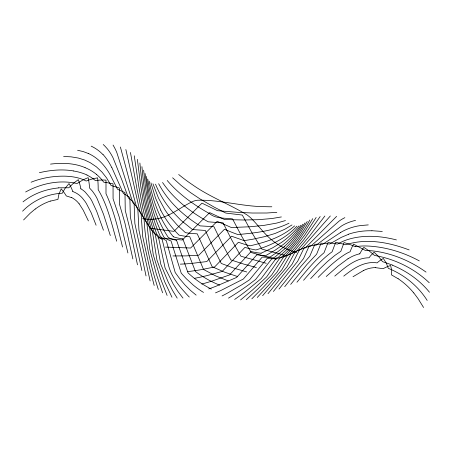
<?xml version="1.0" encoding="UTF-8"?>
<svg xmlns="http://www.w3.org/2000/svg" width="452" height="452" viewBox="0 0 452 452"><rect width="100%" height="100%" fill="white"/><g stroke="black" fill="none" stroke-linecap="round" stroke-linejoin="round"><path stroke-width="0.68" d="M359.775 253.922L360.238 253.007A40.77 36.273 -1.2 0 1 362.216 249.651L363.866 247.351L369.51 251.199L374.584 255.47C394.907 258.928 414.326 268.516 429.259 282.754M307.258 221.486L301.043 231.746L295.116 240.035A125.407 117.339 45.3 0 1 285.602 250.657L278.093 257.493A37.64 35.075 21.6 0 1 271.658 258.985L255.64 279.466L249.278 284.285A360.391 306.558 68.9 0 1 228.48 298.128M309.801 220.039C302.354 233.644 293.218 246.436 281.72 256.917A41.499 38.742 21.9 0 1 275.85 258.843L261.25 278.517L246.882 290.438A374.635 315.536 67.9 0 1 240.006 295.642L234.65 299.444M312.739 218.666L304.897 231.52L297.845 241.583L288.257 252.821L285.291 255.905L283.596 256.668A47.443 44.42 22.6 0 1 279.816 258.115L266.59 276.963L252.583 289.924L240.583 299.936M305.004 222.904L299.456 231.701L293.342 239.803A112.017 105.209 42.6 0 1 284.472 249.137L274.302 257.527A37.702 35.16 21.7 0 1 267.155 258.437L249.696 279.681A352.916 302.467 70.3 0 1 241.475 284.986L227.514 293.077A389.065 328.615 72 0 1 222.079 295.947M316.163 217.468L304.829 234.967L295.399 247.244L288.89 254.561L283.647 256.922L271.748 274.923L258.069 288.794L246.289 299.687M302.942 224.186L296.269 233.786A104.022 97.988 41.1 0 1 284.517 246.351M320.174 216.553L303.738 239.803L292.608 252.979L291.314 253.561L281.822 269.838L268.635 285.127L257.256 297.472M324.869 216.022L309.818 235.684L300.173 247.176L296.54 251.261L287.449 255.374L276.793 272.511L263.397 287.161L251.832 298.828M284.703 286.715L300.637 266.731L309.773 256.25L314.863 244.3A86.247 75.427 11.6 0 1 322.581 244.362L340.424 232.616M278.974 289.094L303.501 258.629L309.27 245.82A75.58 66.472 11.1 0 1 316.219 245.165L341.887 225.729A42.669 38.556 2.1 0 1 353.526 220.881L355.538 220.373M290.67 284.398L307.004 264.431L316.586 254.256L321.101 243.159L329.661 244.001L341.288 237.379L348.554 234.289M273.42 291.45L297.665 261.29L304.213 247.617A75.783 66.608 10.7 0 1 310.524 246.363L339 221.192A37.426 34.047 1.6 0 1 344.87 217.661M296.941 282.223C305.479 271.98 313.773 261.369 324.027 252.753L328.05 242.481L337.418 244.097L342.091 241.73A46.454 41.482 3.9 0 1 347.481 239.611C363.312 234.554 380.499 235.814 396.398 239.91M267.991 293.687L292.167 264.121L299.597 249.577L301.682 248.911A84.637 73.998 10.2 0 1 305.405 247.849L336.627 216.372M303.58 280.268C312.36 270.098 321.191 259.742 332.118 251.781L335.706 242.272L345.887 244.741C366.595 237.933 389.274 242.413 409.156 249.928M262.623 295.727L286.918 267.002L295.331 251.594L300.772 249.515L330.339 215.96M310.637 278.618L319.892 268.77L327.395 261.589L335.011 255.307L340.819 251.335L344.057 242.566A79.399 69.958 11.3 0 1 355.334 246.741M256.883 254.787L236.622 277.438L215.881 286.302A346.198 299.699 73.6 0 1 208.717 288.918M296.913 226.181C286.059 238.181 271.098 245.379 255.826 249.979A91.75 88.767 26.4 0 1 244.916 247.374L222.203 271.432L206.897 275.635A303.332 268.81 75 0 1 194.761 278.274M23.594 219.943L30.165 213.254L35.211 209.01M318.18 277.347C326.734 268.742 335.565 260.154 345.972 253.792A33.284 29.719 3.8 0 1 350.114 251.741L350.509 250.685A61.551 54.551 -2.5 0 1 352.181 246.809L353.56 244.12L365.199 250.368C387.036 251.103 408.365 259.448 426.038 272.098M22.6 211.169C32.968 200.541 47.432 193.835 62.291 193.236L65.116 188.269L69.037 183.563L70.1 185.45A41.222 34.697 48.9 0 1 71.998 189.45L72.845 191.625M326.237 276.5L338.056 266.075L348.006 258.713M284.506 246.34L277.709 251.82L270.262 256.905A40.861 38.2 22.1 0 1 262.25 257.069L243.351 279.025L220.909 290.478A372.493 317.954 73 0 1 215.48 292.885M334.774 276.093C344.757 267.878 355.261 257.883 369.064 257.764L369.646 256.979A34.013 30.16 -0.8 0 1 371.465 254.815L374.132 252.222L378.832 256.843L382.528 261.646L392.477 265.064M343.752 276.127C353.187 268.567 364.335 260.872 377.104 262.878A34.759 30.606 -0.3 0 1 380.109 260.482L383.341 258.431L386.449 263.431L388.262 268.313C404.122 274.647 418.038 285.969 427.185 300.427M292.003 224.938L284.703 229.322L275.11 233.464L264.46 236.69L252.911 239.198L244.216 240.656L231.577 236.215L206.784 261.578L191.959 263.363A290.964 260.482 78.5 0 1 180.337 264.149M353.018 276.743L363.753 270.375M25.634 191.987C40.996 183.433 59.715 179.523 77.01 183.546L82.4 180.275A67.981 59.297 41.2 0 1 88.163 177.664L88.637 180.139A71.766 60.133 50.9 0 1 89.349 185.286L89.586 188.066L92.462 191.196L95.078 194.948A46.765 39.748 46.8 0 1 97.157 198.682L103.485 214.203L110.316 235.554M288.981 223.203C273.155 231.051 255.273 232.961 237.916 234.56C233.373 232.966 228.904 231.164 224.497 229.22L198.79 255.239L185.908 255.9L172.975 255.934M261.07 253.216L272.477 247.916L281.387 242.515A89.072 84.479 38 0 0 298.992 225.921M285.444 220.559L276.675 223.085L263.827 225.407L249.899 226.774L231.339 227.514L217.186 221.327L190.637 248.018L165.517 247.108M50.404 201.1L57.929 199.388L58.952 194.111L61.195 188.885L62.562 190.524A39.816 33.375 47.8 0 1 65.111 194.021L66.308 195.931L71.749 197.671M39.386 172.709C50.534 170.071 62.218 169.003 73.574 170.929M281.376 216.937L271.929 218.525L258.307 219.695L243.724 220.005L224.52 219.542L209.671 212.604L182.348 240.012L157.974 237.831M50.505 164.11C59.088 163.065 67.885 162.946 76.365 164.844A50.409 43.245 46.5 0 1 85.066 167.596M58.432 187.795L68.794 187.783L73.156 183.484L78.32 179.653L79.072 181.817A50.443 42.499 49.8 0 1 80.343 186.36L80.857 188.823M276.822 212.344L266.753 213.005L252.425 213.028L237.26 212.299L217.48 210.683L201.982 203.14L173.941 231.367L150.346 228.288M368.278 224.898L360.216 225.604A50.042 44.867 2.7 0 0 340.407 232.594M63.625 156.482L70.998 156.827L78.224 158.025L84.614 160.014L90.185 162.652L96.355 166.811L101.999 172.088L106.61 177.941L111.045 185.467L119.368 187.987L119.509 204.349L124.944 223.203L132.871 258.945M371.911 230.718L382.302 231.447M375.731 267.686L383.155 268.686A41.629 36.301 0.5 0 1 386.799 266.906L390.607 265.443L391.703 270.352L391.432 274.861L398.105 278.737M142.634 218.717L146.787 219.209A45.008 40.753 47.4 0 0 152.663 219.214C168.41 218.762 179.851 207.056 193.529 201.168A23.487 21.515 34.1 0 1 197.338 200.236C220.18 199.598 242.577 206.711 265.477 206.677A203.264 191.202 -81.4 0 0 271.827 206.773M77.608 150.262L83.292 151.606L88.394 153.516M266.239 263.296L240.905 256.222L231.882 240.215L223.034 222.819C218.073 222.559 213.112 222.248 208.163 221.796C190.529 211.999 174.02 199.304 162.545 182.506M276.268 259.341L251.255 252.566L241.792 236.475L232.509 218.875C224.689 217.807 216.124 219.062 209.581 213.649C193.857 204.909 178.924 194.27 167.206 180.495M256.386 267.544L243.419 263.985L230.893 259.906L222.339 243.95L213.954 226.729L200.033 225.87C183.156 215.423 167.991 201.434 158.658 183.727M286.41 255.742L261.872 249.086L252.001 232.87L242.323 215.056L225.814 213.073L214.581 207.349L200.355 199.14L190.377 192.501L181.094 185.399L172.602 177.783M246.747 271.98L233.735 268.092L221.282 263.459L213.225 247.515L205.338 230.452L192.439 229.537L180.873 220.22L171.89 211.011A94.406 90.773 40.1 0 1 155.511 184.145M296.631 252.532L290.201 250.47L284.444 248.024A61.201 58.065 8 0 1 276.178 243.227C266.177 236.741 259.561 226.667 251.261 218.378A36.742 33.572 28 0 0 246.945 214.858C229.322 204.123 209.688 196.886 192.744 184.93A183.342 175.144 -77.4 0 1 178.67 174.478M237.373 276.494L224.412 272.098L212.129 266.697L197.236 233.825L194.157 233.65A98.847 92.926 52 0 1 185.427 232.667L177.376 225.232L170.133 217.039A90.14 86.129 37 0 1 164.81 209.581L158.528 198.162L152.962 183.817M228.322 280.941L215.502 275.827L203.502 269.448L189.716 236.69A71.698 66.743 45.2 0 1 179.043 235.13A96.688 92.361 33.8 0 1 160.731 210.191M91.174 146.143L92.185 146.629A34.476 30.013 50.3 0 1 102.321 153.946L103.005 154.652M419.298 260.9C403.517 252.323 385.855 246.933 367.877 246.029A54.754 48.398 4.8 0 0 355.317 246.696M196.14 295.122L190.365 290.303L184.941 284.907L179.879 278.963L175.19 272.499L166.268 240.628A25.962 23.538 38 0 1 160.285 236.356A166.421 159.454 7.1 0 1 151.94 213.022L147.968 195.106L145.081 173.478M189.286 297.049C180.455 287.845 171.314 277.443 168.376 264.759L162.127 239.396M413.783 292.907L418.06 298.653L423.569 307.484M182.97 298.088L177.89 291.416L173.235 284.093L165.087 267.957L158.505 237.356A35.301 32.143 38 0 1 154.03 232.119C146.9 211.005 143.866 188.783 141.934 166.664M79.156 203.801L83.191 210.107L88.394 220.915M177.212 298.139L172.523 290.466L168.251 282.172L160.822 264.313L155.285 234.599M171.963 297.224L164.658 281.703L156.917 259.889L152.347 231.209A56.528 52.116 37.8 0 1 150.917 229.158L148.601 225.469L143.776 204.417L140.708 185.953L137.374 159.364M160.816 210.157L155.499 197.97L150.911 182.817M111.904 167.692L123.356 193.479A58.24 50.302 42 0 1 129.854 197.541L130.329 216.819L141.855 270.516M167.121 295.416L160.387 278.296L153.268 254.809L149.572 227.277L145.923 221.429L142.646 207.202L138.758 186.275L134.267 155.804M162.607 292.8L156.375 274.172L149.759 249.176L146.843 222.887L143.126 217.039L141.566 210.462L136.871 188.365L130.458 152.482M96.106 225.232L91.168 212.768L86.428 203.581A39.731 33.64 46.4 0 0 85.117 201.558L82.304 197.999A20.425 17.492 46.9 0 0 72.862 191.552M182.811 238.916L195.445 271.55A101.666 96.05 26.8 0 0 219.644 285.139M176.579 240.374L188.009 272.838A90.988 84.999 26.2 0 0 211.338 289.06M120.396 147.013L136.696 207.598L141.064 213.112L142.713 236.707L149.454 267.245L154.194 285.478M103.446 230.215L96.688 211.31L91.829 200.863A43.691 37.058 46.6 0 0 89.92 197.75L85.298 192.173A20.69 17.786 47.2 0 0 80.863 188.812M158.324 289.461C150.957 266.268 145.069 242.526 144.047 218.13L140.086 212.395L125.848 149.527M116.695 241.176C111.571 223.774 107.683 205.4 98.186 189.704L98.152 186.535A119.181 97.864 52.3 0 0 97.965 182.105L97.638 177.862L94.807 178.382A60.246 52.505 41.9 0 0 86.179 181.032C79.501 177.5 71.862 176.314 64.382 176.161A101.237 85.185 40.6 0 0 31.081 182.229M150.12 280.935L138.945 230.108L137.781 207.931L136.041 206.005A69.998 59.913 42.1 0 0 132.854 202.762L116.87 152.714A46.019 40.059 51.7 0 0 113.051 145.069M122.548 247.012C118.119 228.949 113.842 210.655 105.994 193.699L105.994 180.128A49.726 43.347 43 0 0 95.383 180.608A33.109 28.549 47.2 0 0 86.948 175.071M146.036 275.923L134.854 223.429L134.086 202.699A61.308 52.794 42.1 0 0 128.441 198.01L122.125 180.591L113.017 157.771A43.963 38.194 50.8 0 0 107.565 149.092L105.491 146.753A33.544 29.312 51.2 0 0 103.214 144.516M127.916 252.973L119.238 217.118L113.079 198.75L113.04 183.794L106.271 182.506A42.567 37.109 43.7 0 0 103.807 182.241L100.96 178.709A35.861 30.962 47.6 0 0 96.638 174.551M137.493 264.827L130.063 229.543L125.255 210.406L124.978 192.597L117.543 189.275L109.695 173.941A52.669 45.268 48.5 0 0 103.423 164.991L101.638 163.031A37.765 32.73 49.2 0 0 88.406 153.471M149.216 181.212C152.205 197.078 157.262 212.762 165.918 226.486A94.236 89.485 31.7 0 0 173.336 236.746M147.759 179.071C150.256 196.027 154.624 212.92 162.726 228.113A108.339 103.152 27.5 0 0 168.33 237.509A33.538 30.6 38.9 0 0 176.585 240.34M146.42 176.466C148.262 192.015 151.301 207.536 156.985 222.169A133.069 127.357 19.6 0 0 164.014 237.362A26.736 24.272 38.2 0 0 171.059 240.967L181.246 273.194L186.326 278.743L193.14 284.997A82.637 76.439 25.9 0 0 203.496 292.416M139.888 163.019C142.001 185.269 144.883 207.581 151.256 229.062A48.522 44.522 37.8 0 0 155.262 234.616M143.629 170.178L145.589 187.936L148.358 204.603A208.327 197.886 -5.9 0 0 156.94 234.599M85.055 167.635A40.979 35.296 47.3 0 1 96.666 174.512M300.936 225.203A99.31 93.83 40.4 0 1 283.585 244.238L275.183 250.165L265.878 255.51A50.878 47.901 22.9 0 1 256.889 254.764M261.07 253.239A69.444 66.195 24.2 0 1 251.097 251.544L229.559 274.912L212.389 280.952A323.999 283.924 74.3 0 1 201.807 284.048M23.018 201.863A85.326 71.924 40.9 0 1 58.466 187.942M398.133 278.709A72.67 62.992 7.9 0 1 413.744 292.93M363.764 270.392A25.255 22.329 3.1 0 1 375.731 267.578M73.574 171.003A49.997 42.821 45.8 0 1 86.982 174.958M348.046 258.759A35.719 31.747 3.6 0 1 359.73 253.775M182.811 238.876A48.641 44.771 41 0 1 173.331 236.786M348.515 234.192A61.568 54.647 3.6 0 1 371.906 230.786M71.778 197.597A19.317 16.487 46.6 0 1 79.128 203.824M35.25 209.056A69.472 58.715 41.2 0 1 50.387 201.061M162.11 239.413A28.595 25.945 38 0 1 156.997 234.577M294.619 225.898A73.06 69.772 33.5 0 1 285.574 232.622C274.822 239.385 262.471 242.956 250.199 245.792A110.373 108.169 30.2 0 1 243.662 244.007L238.396 242.278L214.598 266.985L201.191 269.663A293.105 261.538 76.4 0 1 187.603 271.624M392.409 265.194A89.88 77.495 8 0 1 429.468 292.246M103.112 154.561A48.872 42.206 49.7 0 1 111.836 167.72"/></g></svg>
